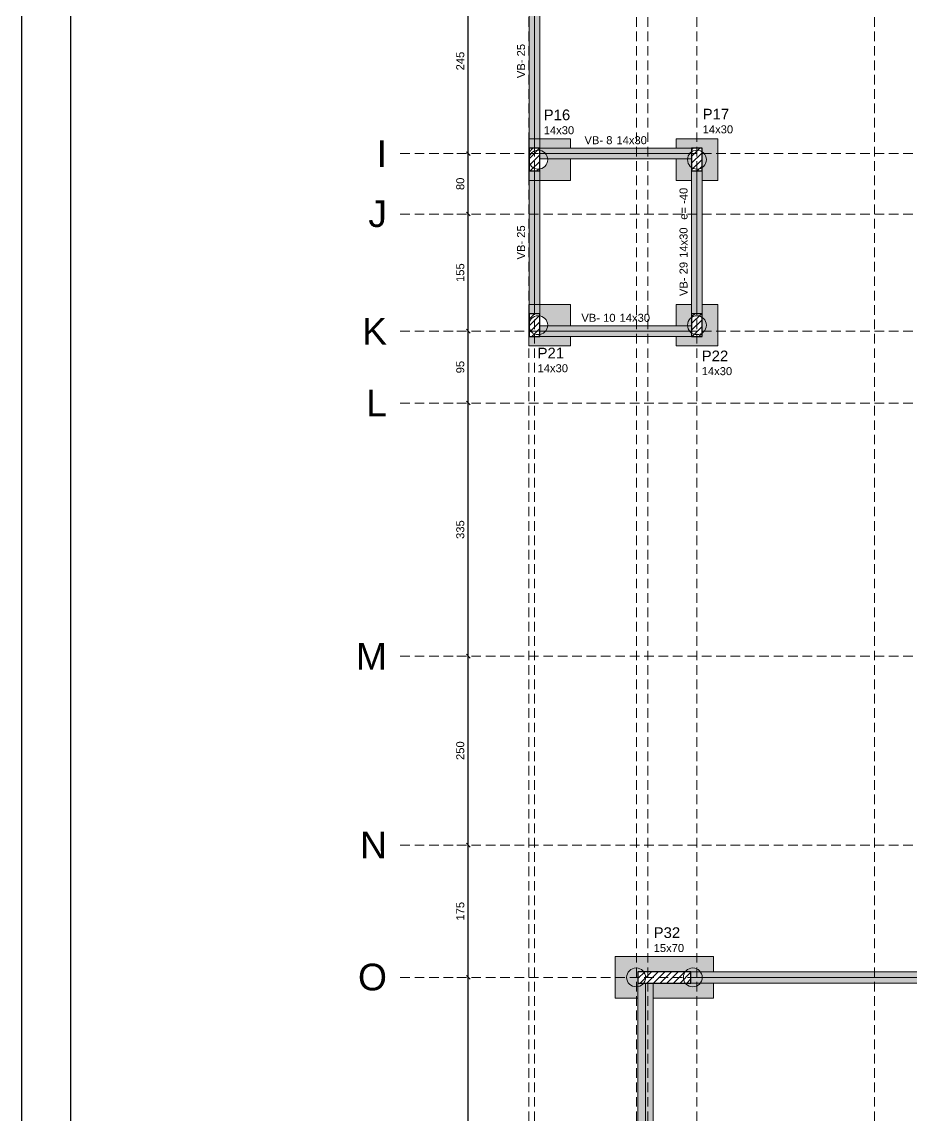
# Model space of a CAD drawing. Header units: millimetres. Extents: x -34 to 951, y -76 to 463.
# Drawn here: x 68.3 to 91.83, y -15.37 to 13.56 of the extents above; entities that cross this region are included whole.
import ezdxf

# ---------------------------------------------------------------- set-up
doc = ezdxf.new("R2010")
doc.units = ezdxf.units.MM
doc.header["$MEASUREMENT"] = 0
doc.linetypes.add('DASHED', pattern=[1.905, 1.27, -0.635])
doc.linetypes.add('NULL', pattern=[0])
for name, color, linetype, lineweight in [('FO-Eixos', 5, 'Continuous', 5), ('FO-Estacas dos blocos', 1, 'Continuous', 20), ('FO-Hachura dos blocos', 43, 'Continuous', 5), ('FO-Hachura pilar que passa', 19, 'Continuous', 5), ('FO-Hachura viga', 43, 'Continuous', 5), ('FO-Pilares', 4, 'Continuous', 30), ('FO-Seção das fundações', 9, 'Continuous', 5), ('FO-Textos das vigas', 7, 'Continuous', 5), ('FO-Textos dos pilares', 7, 'Continuous', 5), ('FO-Vigas', 1, 'Continuous', 20), ('LC-Cotas', 7, 'Continuous', 5), ('LC-Eixos', 7, 'DASHED', 5), ('LC-Textos', 7, 'Continuous', 20)]:
    doc.layers.add(name, color=color, linetype=linetype, lineweight=lineweight)
doc.styles.add('Arial', font='arial.ttf')
doc.dimstyles.new('UM_50.000000', dxfattribs={"dimtxt": 0.18, "dimasz": 0.1, "dimexe": 0.1, "dimexo": 0.2, "dimgap": 0, "dimtad": 1, "dimtih": 1, "dimtoh": 1, "dimdec": 1, "dimlfac": 50, "dimzin": 0, "dimdsep": 46, "dimtxsty": 'Standard', "dimcen": 0.09, "dimdle": 0.1, "dimadec": 1, "dimazin": 2, "dimtfac": 1, "dimtdec": 4, "dimtofl": 0, "dimtmove": 0, "dimatfit": 3, "dimfxl": 1, "dimtolj": 1, "dimarcsym": 0})
pattern_1 = [(45, (81.71223, 24.42096), (-0.08838835, 0.08838835), [])]

# ---------------------------------------------------------------- blocks, each defined once
blk = doc.blocks.new('_Oblique')
at = {"color": 0, "linetype": 'ByBlock', "lineweight": -2}
blk.add_line((-0.5, -0.5), (0.5, 0.5), dxfattribs=at)
blk = doc.blocks.new('*D199')
at = {"layer": 'Defpoints', "color": 0, "transparency": 16777216}
for p in [(80.112, -11.729), (80.112, -11.729), (80.112, -22.029)]:
    blk.add_point(p, dxfattribs=at)
at = {"layer": 'LC-Cotas', "color": 0, "lineweight": -2, "transparency": 16777216}
blk.add_line((80.112, -22.129), (80.112, -11.629), dxfattribs=at)
at = {"layer": 'LC-Cotas', "color": 0, "lineweight": -2, "transparency": 16777216, "xscale": 0.1, "yscale": 0.1, "zscale": 0.1}
for p, rotation in [((80.112, -11.729), 90), ((80.112, -22.029), 270)]:
    blk.add_blockref('_Oblique', p, dxfattribs=dict(at, rotation=rotation))
at = {"layer": 'LC-Cotas', "color": 7, "transparency": 16777216, "insert": (79.9, -16.879), "char_height": 0.2118, "attachment_point": 5, "rotation": 90, "style": 'Arial'}
blk.add_mtext('\\A1;515', dxfattribs=at)
blk = doc.blocks.new('*D200')
at = {"layer": 'Defpoints', "color": 0, "transparency": 16777216}
for p in [(80.112, -8.229), (80.112, -8.229), (80.112, -11.729)]:
    blk.add_point(p, dxfattribs=at)
at = {"layer": 'LC-Cotas', "color": 0, "lineweight": -2, "transparency": 16777216}
blk.add_line((80.112, -11.829), (80.112, -8.129), dxfattribs=at)
at = {"layer": 'LC-Cotas', "color": 0, "lineweight": -2, "transparency": 16777216, "xscale": 0.1, "yscale": 0.1, "zscale": 0.1}
for p, rotation in [((80.112, -8.229), 90), ((80.112, -11.729), 270)]:
    blk.add_blockref('_Oblique', p, dxfattribs=dict(at, rotation=rotation))
at = {"layer": 'LC-Cotas', "color": 7, "transparency": 16777216, "insert": (79.9, -9.979), "char_height": 0.2118, "attachment_point": 5, "rotation": 90, "style": 'Arial'}
blk.add_mtext('\\A1;175', dxfattribs=at)
blk = doc.blocks.new('*D201')
at = {"layer": 'Defpoints', "color": 0, "transparency": 16777216}
for p in [(80.112, -3.229), (80.112, -3.229), (80.112, -8.229)]:
    blk.add_point(p, dxfattribs=at)
at = {"layer": 'LC-Cotas', "color": 0, "lineweight": -2, "transparency": 16777216}
blk.add_line((80.112, -8.329), (80.112, -3.129), dxfattribs=at)
at = {"layer": 'LC-Cotas', "color": 0, "lineweight": -2, "transparency": 16777216, "xscale": 0.1, "yscale": 0.1, "zscale": 0.1}
for p, rotation in [((80.112, -3.229), 90), ((80.112, -8.229), 270)]:
    blk.add_blockref('_Oblique', p, dxfattribs=dict(at, rotation=rotation))
at = {"layer": 'LC-Cotas', "color": 7, "transparency": 16777216, "insert": (79.9, -5.729), "char_height": 0.2118, "attachment_point": 5, "rotation": 90, "style": 'Arial'}
blk.add_mtext('\\A1;250', dxfattribs=at)
blk = doc.blocks.new('*D202')
at = {"layer": 'Defpoints', "color": 0, "transparency": 16777216}
for p in [(80.112, 3.471), (80.112, 3.471), (80.112, -3.229)]:
    blk.add_point(p, dxfattribs=at)
at = {"layer": 'LC-Cotas', "color": 0, "lineweight": -2, "transparency": 16777216}
blk.add_line((80.112, -3.329), (80.112, 3.571), dxfattribs=at)
at = {"layer": 'LC-Cotas', "color": 0, "lineweight": -2, "transparency": 16777216, "xscale": 0.1, "yscale": 0.1, "zscale": 0.1}
for p, rotation in [((80.112, 3.471), 90), ((80.112, -3.229), 270)]:
    blk.add_blockref('_Oblique', p, dxfattribs=dict(at, rotation=rotation))
at = {"layer": 'LC-Cotas', "color": 7, "transparency": 16777216, "insert": (79.9, 0.121), "char_height": 0.2118, "attachment_point": 5, "rotation": 90, "style": 'Arial'}
blk.add_mtext('\\A1;335', dxfattribs=at)
blk = doc.blocks.new('*D203')
at = {"layer": 'Defpoints', "color": 0, "transparency": 16777216}
for p in [(80.112, 5.371), (80.112, 5.371), (80.112, 3.471)]:
    blk.add_point(p, dxfattribs=at)
at = {"layer": 'LC-Cotas', "color": 0, "lineweight": -2, "transparency": 16777216}
blk.add_line((80.112, 3.371), (80.112, 5.471), dxfattribs=at)
at = {"layer": 'LC-Cotas', "color": 0, "lineweight": -2, "transparency": 16777216, "xscale": 0.1, "yscale": 0.1, "zscale": 0.1}
for p, rotation in [((80.112, 5.371), 90), ((80.112, 3.471), 270)]:
    blk.add_blockref('_Oblique', p, dxfattribs=dict(at, rotation=rotation))
at = {"layer": 'LC-Cotas', "color": 7, "transparency": 16777216, "insert": (79.9, 4.421), "char_height": 0.2118, "attachment_point": 5, "rotation": 90, "style": 'Arial'}
blk.add_mtext('\\A1;95', dxfattribs=at)
blk = doc.blocks.new('*D204')
at = {"layer": 'Defpoints', "color": 0, "transparency": 16777216}
for p in [(80.112, 8.471), (80.112, 8.471), (80.112, 5.371)]:
    blk.add_point(p, dxfattribs=at)
at = {"layer": 'LC-Cotas', "color": 0, "lineweight": -2, "transparency": 16777216}
blk.add_line((80.112, 5.271), (80.112, 8.571), dxfattribs=at)
at = {"layer": 'LC-Cotas', "color": 0, "lineweight": -2, "transparency": 16777216, "xscale": 0.1, "yscale": 0.1, "zscale": 0.1}
for p, rotation in [((80.112, 8.471), 90), ((80.112, 5.371), 270)]:
    blk.add_blockref('_Oblique', p, dxfattribs=dict(at, rotation=rotation))
at = {"layer": 'LC-Cotas', "color": 7, "transparency": 16777216, "insert": (79.9, 6.921), "char_height": 0.2118, "attachment_point": 5, "rotation": 90, "style": 'Arial'}
blk.add_mtext('\\A1;155', dxfattribs=at)
blk = doc.blocks.new('*D205')
at = {"layer": 'Defpoints', "color": 0, "transparency": 16777216}
for p in [(80.112, 10.071), (80.112, 10.071), (80.112, 8.471)]:
    blk.add_point(p, dxfattribs=at)
at = {"layer": 'LC-Cotas', "color": 0, "lineweight": -2, "transparency": 16777216}
blk.add_line((80.112, 8.371), (80.112, 10.171), dxfattribs=at)
at = {"layer": 'LC-Cotas', "color": 0, "lineweight": -2, "transparency": 16777216, "xscale": 0.1, "yscale": 0.1, "zscale": 0.1}
for p, rotation in [((80.112, 10.071), 90), ((80.112, 8.471), 270)]:
    blk.add_blockref('_Oblique', p, dxfattribs=dict(at, rotation=rotation))
at = {"layer": 'LC-Cotas', "color": 7, "transparency": 16777216, "insert": (79.9, 9.271), "char_height": 0.2118, "attachment_point": 5, "rotation": 90, "style": 'Arial'}
blk.add_mtext('\\A1;80', dxfattribs=at)
blk = doc.blocks.new('*D206')
at = {"layer": 'Defpoints', "color": 0, "transparency": 16777216}
for p in [(80.112, 14.971), (80.112, 14.971), (80.112, 10.071)]:
    blk.add_point(p, dxfattribs=at)
at = {"layer": 'LC-Cotas', "color": 0, "lineweight": -2, "transparency": 16777216}
blk.add_line((80.112, 9.971), (80.112, 15.071), dxfattribs=at)
at = {"layer": 'LC-Cotas', "color": 0, "lineweight": -2, "transparency": 16777216, "xscale": 0.1, "yscale": 0.1, "zscale": 0.1}
for p, rotation in [((80.112, 14.971), 90), ((80.112, 10.071), 270)]:
    blk.add_blockref('_Oblique', p, dxfattribs=dict(at, rotation=rotation))
at = {"layer": 'LC-Cotas', "color": 7, "transparency": 16777216, "insert": (79.9, 12.521), "char_height": 0.2118, "attachment_point": 5, "rotation": 90, "style": 'Arial'}
blk.add_mtext('\\A1;245', dxfattribs=at)

msp = doc.modelspace()

# ---------------------------------------------------------------- hatches: boundary and pattern name
h = msp.add_hatch(color=43)
h.dxf.hatch_style = 1
h.paths.add_polyline_path([(82.8122, 10.461), (82.1222, 10.461), (82.0022, 10.461), (82.0022, 10.211), (82.8122, 10.211)])
h.paths.add_polyline_path([(82.8122, 9.931), (82.2114, 9.931, -0.0200241), (82.2122, 9.911, -0.3678942), (82.0022, 9.6642), (82.0022, 9.611), (82.0022, 9.361), (82.4022, 9.361), (82.8122, 9.361)])
h = msp.add_hatch(color=43)
h.dxf.hatch_style = 1
h.paths.add_polyline_path([(82.8122, 6.081), (82.4022, 6.081), (82.0022, 6.081), (82.0022, 5.831), (82.0022, 5.7777, -0.3678942), (82.2122, 5.531, -0.0200241), (82.2114, 5.511), (82.8122, 5.511)])
h.paths.add_polyline_path([(82.8122, 5.231), (82.0022, 5.231), (81.8622, 5.231), (81.8622, 4.981), (82.8122, 4.981)])
h.paths.add_polyline_path([(81.8622, 5.231), (81.7222, 5.231), (81.7222, 5.371), (81.7122, 5.371), (81.7122, 4.981), (81.8622, 4.981)])
at = {"layer": 'FO-Estacas dos blocos', "linetype": 'Continuous', "ltscale": 0.2}
h = msp.add_hatch(color=1, dxfattribs=at)
h.paths.add_polyline_path([(86.4037, 9.9757), (86.3787, 10.036), (86.339, 10.0877), (86.2872, 10.1275), (86.2269, 10.1524), (86.1622, 10.161), (86.0975, 10.1524), (86.0372, 10.1275), (85.9855, 10.0877), (85.9457, 10.036), (85.9208, 9.9757), (85.9122, 9.911), (85.9208, 9.8463), (85.9457, 9.786), (85.9855, 9.7342), (86.0372, 9.6945), (86.0975, 9.6695), (86.1622, 9.661), (86.2269, 9.6695), (86.2872, 9.6945), (86.339, 9.7342), (86.3787, 9.786), (86.4037, 9.8463), (86.4122, 9.911), (86.4037, 9.9757)])
h.paths.add_polyline_path([(85.9457, 10.036), (85.9208, 9.9757), (85.9149, 9.931), (86.0222, 9.931), (86.0222, 9.706), (86.0372, 9.6945), (86.0975, 9.6695), (86.1622, 9.661), (86.2269, 9.6695), (86.2872, 9.6945), (86.3022, 9.706), (86.3022, 10.116), (86.2872, 10.1275), (86.2269, 10.1524), (86.1622, 10.161), (86.0975, 10.1524), (86.0372, 10.1275), (85.9855, 10.0877), (85.9457, 10.036)], flags=0)
h = msp.add_hatch(color=1, dxfattribs=at)
h.paths.add_polyline_path([(86.4037, 5.5957), (86.3787, 5.656), (86.339, 5.7077), (86.2872, 5.7475), (86.2269, 5.7724), (86.1622, 5.781), (86.0975, 5.7724), (86.0372, 5.7475), (85.9855, 5.7077), (85.9457, 5.656), (85.9208, 5.5957), (85.9122, 5.531), (85.9208, 5.4663), (85.9457, 5.406), (85.9855, 5.3542), (86.0372, 5.3145), (86.0975, 5.2895), (86.1622, 5.281), (86.2269, 5.2895), (86.2872, 5.3145), (86.339, 5.3542), (86.3787, 5.406), (86.4037, 5.4663), (86.4122, 5.531), (86.4037, 5.5957)])
h.paths.add_polyline_path([(86.2269, 5.2895), (86.2872, 5.3145), (86.3022, 5.326), (86.3022, 5.736), (86.2872, 5.7475), (86.2269, 5.7724), (86.1622, 5.781), (86.0975, 5.7724), (86.0372, 5.7475), (86.0222, 5.736), (86.0222, 5.511), (85.9149, 5.511), (85.9208, 5.4663), (85.9457, 5.406), (85.9855, 5.3542), (86.0372, 5.3145), (86.0975, 5.2895), (86.1622, 5.281), (86.2269, 5.2895)], flags=0)
h = msp.add_hatch(color=1, dxfattribs=at)
h.paths.add_polyline_path([(84.7937, -11.6643), (84.7687, -11.604), (84.729, -11.5523), (84.6772, -11.5125), (84.6169, -11.4876), (84.5522, -11.479), (84.4875, -11.4876), (84.4272, -11.5125), (84.3755, -11.5523), (84.3357, -11.604), (84.3108, -11.6643), (84.3022, -11.729), (84.3108, -11.7937), (84.3357, -11.854), (84.3755, -11.9058), (84.4272, -11.9455), (84.4875, -11.9705), (84.5522, -11.979), (84.6169, -11.9705), (84.6772, -11.9455), (84.729, -11.9058), (84.7687, -11.854), (84.7937, -11.7937), (84.8022, -11.729), (84.7937, -11.6643)])
h.paths.add_polyline_path([(84.6169, -11.9705), (84.6772, -11.9455), (84.729, -11.9058), (84.7687, -11.854), (84.7937, -11.7937), (84.8022, -11.729), (84.7937, -11.6643), (84.7687, -11.604), (84.7496, -11.579), (84.6022, -11.579), (84.6022, -11.9725), (84.6169, -11.9705)], flags=0)
h = msp.add_hatch(color=1, dxfattribs=at)
h.paths.add_polyline_path([(86.2937, -11.6643), (86.2687, -11.604), (86.229, -11.5523), (86.1772, -11.5125), (86.1169, -11.4876), (86.0522, -11.479), (85.9875, -11.4876), (85.9272, -11.5125), (85.8755, -11.5523), (85.8357, -11.604), (85.8108, -11.6643), (85.8022, -11.729), (85.8108, -11.7937), (85.8357, -11.854), (85.8755, -11.9058), (85.9272, -11.9455), (85.9875, -11.9705), (86.0522, -11.979), (86.1169, -11.9705), (86.1772, -11.9455), (86.229, -11.9058), (86.2687, -11.854), (86.2937, -11.7937), (86.3022, -11.729), (86.2937, -11.6643)])
h.paths.add_polyline_path([(85.8357, -11.604), (85.8108, -11.6643), (85.8022, -11.729), (85.8108, -11.7937), (85.8357, -11.854), (85.8549, -11.879), (86.2496, -11.879), (86.2687, -11.854), (86.2937, -11.7937), (86.3022, -11.729), (86.2937, -11.6643), (86.2687, -11.604), (86.2496, -11.579), (85.8549, -11.579), (85.8357, -11.604)], flags=0)
at = {"layer": 'FO-Hachura dos blocos', "linetype": 'Continuous', "ltscale": 0.2}
h = msp.add_hatch(color=43, dxfattribs=at)
h.paths.add_polyline_path([(85.6122, 10.461), (85.6122, 9.361), (86.7122, 9.361), (86.7122, 10.461), (85.6122, 10.461)])
h.paths.add_polyline_path([(85.6122, 9.931), (85.9149, 9.931), (85.9122, 9.911), (85.9208, 9.8463), (85.9457, 9.786), (85.9855, 9.7342), (86.0222, 9.706), (86.0222, 9.361), (86.3022, 9.361), (86.3022, 9.706), (86.339, 9.7342), (86.3787, 9.786), (86.4037, 9.8463), (86.4122, 9.911), (86.4037, 9.9757), (86.3787, 10.036), (86.339, 10.0877), (86.3022, 10.116), (86.3022, 10.211), (85.6122, 10.211), (85.6122, 9.931)], flags=0)
h = msp.add_hatch(color=43, dxfattribs=at)
h.paths.add_polyline_path([(85.6122, 6.081), (85.6122, 4.981), (86.7122, 4.981), (86.7122, 6.081), (85.6122, 6.081)])
h.paths.add_polyline_path([(85.9855, 5.7077), (85.9457, 5.656), (85.9208, 5.5957), (85.9122, 5.531), (85.9149, 5.511), (85.6122, 5.511), (85.6122, 5.231), (86.3022, 5.231), (86.3022, 5.326), (86.339, 5.3542), (86.3787, 5.406), (86.4037, 5.4663), (86.4122, 5.531), (86.4037, 5.5957), (86.3787, 5.656), (86.339, 5.7077), (86.3022, 5.736), (86.3022, 6.081), (86.0222, 6.081), (86.0222, 5.736), (85.9855, 5.7077)], flags=0)
h = msp.add_hatch(color=43, dxfattribs=at)
h.paths.add_polyline_path([(84.0022, -11.179), (84.0022, -12.279), (86.6022, -12.279), (86.6022, -11.179), (84.0022, -11.179)])
h.paths.add_polyline_path([(85.8755, -11.9058), (85.9272, -11.9455), (85.9875, -11.9705), (86.0522, -11.979), (86.1169, -11.9705), (86.1772, -11.9455), (86.229, -11.9058), (86.2496, -11.879), (86.6022, -11.879), (86.6022, -11.579), (86.2496, -11.579), (86.229, -11.5523), (86.1772, -11.5125), (86.1169, -11.4876), (86.0522, -11.479), (85.9875, -11.4876), (85.9272, -11.5125), (85.8755, -11.5523), (85.8549, -11.579), (84.7496, -11.579), (84.729, -11.5523), (84.6772, -11.5125), (84.6169, -11.4876), (84.5522, -11.479), (84.4875, -11.4876), (84.4272, -11.5125), (84.3755, -11.5523), (84.3357, -11.604), (84.3108, -11.6643), (84.3022, -11.729), (84.3108, -11.7937), (84.3357, -11.854), (84.3755, -11.9058), (84.4272, -11.9455), (84.4875, -11.9705), (84.5522, -11.979), (84.6022, -11.9725), (84.6022, -12.279), (85.0022, -12.279), (85.0022, -11.879), (85.8549, -11.879), (85.8755, -11.9058)], flags=0)
at = {"layer": 'FO-Hachura pilar que passa', "linetype": 'Continuous', "ltscale": 0.2}
h = msp.add_hatch(dxfattribs=at)
h.set_pattern_fill('ANSI31', color=19, style=0)
h.set_pattern_definition(pattern_1)
h.paths.add_polyline_path([(81.7222, 9.611), (81.8622, 9.611), (82.0022, 9.611), (82.0022, 9.911), (82.0022, 10.211), (81.8622, 10.211), (81.7222, 10.211), (81.7222, 9.911)])
h = msp.add_hatch(dxfattribs=at)
h.set_pattern_fill('ANSI31', color=19, style=0)
h.set_pattern_definition(pattern_1)
h.paths.add_polyline_path([(86.0222, 9.611), (86.1622, 9.611), (86.3022, 9.611), (86.3022, 9.911), (86.3022, 10.211), (86.1622, 10.211), (86.0222, 10.211), (86.0222, 9.911)])
h = msp.add_hatch(dxfattribs=at)
h.set_pattern_fill('ANSI31', color=19, style=0)
h.set_pattern_definition(pattern_1)
h.paths.add_polyline_path([(81.7222, 5.231), (81.8622, 5.231), (82.0022, 5.231), (82.0022, 5.531), (82.0022, 5.831), (81.8622, 5.831), (81.7222, 5.831), (81.7222, 5.531)])
h = msp.add_hatch(dxfattribs=at)
h.set_pattern_fill('ANSI31', color=19, style=0)
h.set_pattern_definition(pattern_1)
h.paths.add_polyline_path([(86.0222, 5.231), (86.1622, 5.231), (86.3022, 5.231), (86.3022, 5.531), (86.3022, 5.831), (86.1622, 5.831), (86.0222, 5.831), (86.0222, 5.531)])
h = msp.add_hatch(dxfattribs=at)
h.set_pattern_fill('ANSI31', color=19, style=0)
h.set_pattern_definition(pattern_1)
h.paths.add_polyline_path([(84.6022, -11.579), (84.6022, -11.729), (84.6022, -11.879), (85.3022, -11.879), (86.0022, -11.879), (86.0022, -11.729), (86.0022, -11.579), (85.3022, -11.579)])
at = {"layer": 'FO-Hachura viga', "linetype": 'Continuous', "ltscale": 0.2}
for points in [[(82.0022, 14.831), (82.0022, 14.831), (81.7222, 14.831), (81.7222, 10.211), (82.0022, 10.211), (82.0022, 14.831)], [(86.0222, 10.211), (86.0222, 10.211), (82.0022, 10.211), (82.0022, 9.931), (86.0222, 9.931), (86.0222, 10.211)], [(82.0022, 9.611), (82.0022, 9.611), (81.7222, 9.611), (81.7222, 5.831), (82.0022, 5.831), (82.0022, 9.611)], [(86.3022, 9.611), (86.3022, 9.611), (86.0222, 9.611), (86.0222, 5.831), (86.3022, 5.831), (86.3022, 9.611)], [(86.0222, 5.511), (86.0222, 5.511), (82.0022, 5.511), (82.0022, 5.231), (86.0222, 5.231), (86.0222, 5.511)], [(100.4222, -11.579), (100.4222, -11.579), (86.0022, -11.579), (86.0022, -11.879), (100.4222, -11.879), (100.4222, -11.579)], [(85.0022, -11.879), (85.0022, -11.879), (84.6022, -11.879), (84.6022, -21.879), (85.0022, -21.879), (85.0022, -11.879)]]:
    msp.add_hatch(color=43, dxfattribs=at).paths.add_polyline_path(points)

# ---------------------------------------------------------------- linework, layer by layer
at = {"color": 7}
for p, q in [((68.2973, -76.3225), (68.2973, 42.5775)), ((69.5973, -74.0225), (69.5973, 40.2775))]:
    msp.add_line(p, q, dxfattribs=at)
at = {"layer": 'FO-Eixos'}
for p, q in [((81.8622, 10.211), (81.8622, 14.831)), ((82.0022, 10.071), (86.0222, 10.071)), ((81.8622, 5.831), (81.8622, 9.611)), ((86.1622, 5.831), (86.1622, 9.611)), ((82.0022, 5.371), (86.0222, 5.371)), ((86.0022, -11.729), (100.4222, -11.729)), ((84.8022, -21.879), (84.8022, -11.879))]:
    msp.add_line(p, q, dxfattribs=at)
at = {"layer": 'FO-Estacas dos blocos'}
for centre in [(81.9622, 9.911), (86.1622, 9.911), (81.9622, 5.531), (86.1622, 5.531), (84.5522, -11.729), (86.0522, -11.729)]:
    msp.add_circle(centre, 0.25, dxfattribs=at)
at = {"layer": 'FO-Pilares'}
for points in [[(81.7222, 9.611), (81.8622, 9.611), (82.0022, 9.611), (82.0022, 9.911), (82.0022, 10.211), (81.8622, 10.211), (81.7222, 10.211), (81.7222, 9.911), (81.7222, 9.611)], [(86.0222, 9.611), (86.1622, 9.611), (86.3022, 9.611), (86.3022, 9.911), (86.3022, 10.211), (86.1622, 10.211), (86.0222, 10.211), (86.0222, 9.911), (86.0222, 9.611)], [(81.7222, 5.231), (81.8622, 5.231), (82.0022, 5.231), (82.0022, 5.531), (82.0022, 5.831), (81.8622, 5.831), (81.7222, 5.831), (81.7222, 5.531), (81.7222, 5.231)], [(86.0222, 5.231), (86.1622, 5.231), (86.3022, 5.231), (86.3022, 5.531), (86.3022, 5.831), (86.1622, 5.831), (86.0222, 5.831), (86.0222, 5.531), (86.0222, 5.231)], [(84.6022, -11.579), (84.6022, -11.729), (84.6022, -11.879), (85.3022, -11.879), (86.0022, -11.879), (86.0022, -11.729), (86.0022, -11.579), (85.3022, -11.579), (84.6022, -11.579)]]:
    msp.add_lwpolyline(points, close=True, dxfattribs=at)
at = {"layer": 'FO-Seção das fundações'}
for points in [[(81.7122, 10.461), (81.7122, 9.361)], [(81.7122, 10.461), (82.1222, 10.461)], [(82.1222, 10.461), (82.8122, 10.461)], [(82.8122, 10.211), (82.8122, 10.461)], [(85.6122, 10.461), (85.6122, 10.211)], [(85.6122, 10.461), (86.7122, 10.461)], [(86.7122, 9.361), (86.7122, 10.461)], [(82.8122, 9.361), (82.8122, 9.931)], [(85.6122, 9.931), (85.6122, 9.361)], [(82.4022, 9.361), (81.7122, 9.361)], [(82.8122, 9.361), (82.4022, 9.361)], [(86.0222, 9.361), (85.6122, 9.361)], [(86.7122, 9.361), (86.3022, 9.361)], [(81.7122, 6.081), (81.7122, 4.981)], [(81.7122, 6.081), (82.4022, 6.081)], [(82.4022, 6.081), (82.8122, 6.081)], [(82.8122, 5.511), (82.8122, 6.081)], [(85.6122, 6.081), (85.6122, 5.511)], [(85.6122, 6.081), (86.0222, 6.081)], [(86.3022, 6.081), (86.7122, 6.081)], [(86.7122, 4.981), (86.7122, 6.081)], [(82.8122, 4.981), (82.8122, 5.231)], [(85.6122, 5.231), (85.6122, 4.981)], [(82.8122, 4.981), (81.7122, 4.981)], [(86.7122, 4.981), (85.6122, 4.981)], [(84.0022, -11.179), (86.6022, -11.179)], [(84.0022, -11.179), (84.0022, -12.279)], [(86.6022, -11.579), (86.6022, -11.179)], [(86.6022, -12.279), (86.6022, -11.879)], [(84.6022, -12.279), (84.0022, -12.279)], [(86.6022, -12.279), (85.0022, -12.279)]]:
    msp.add_lwpolyline(points, dxfattribs=at)
at = {"layer": 'FO-Vigas'}
for p, q in [((81.7222, 10.211), (81.7222, 14.831)), ((82.0022, 10.211), (82.0022, 14.831)), ((82.0022, 10.211), (86.0222, 10.211)), ((82.0022, 9.931), (86.0222, 9.931)), ((81.7222, 5.831), (81.7222, 9.611)), ((82.0022, 5.831), (82.0022, 9.611)), ((86.0222, 5.831), (86.0222, 9.611)), ((86.3022, 5.831), (86.3022, 9.611)), ((82.0022, 5.511), (86.0222, 5.511)), ((82.0022, 5.231), (86.0222, 5.231)), ((86.0022, -11.579), (100.4222, -11.579)), ((84.6022, -21.879), (84.6022, -11.879)), ((85.0022, -21.879), (85.0022, -11.879)), ((86.0022, -11.879), (100.4222, -11.879))]:
    msp.add_line(p, q, dxfattribs=at)
at = {"layer": 'LC-Eixos', "ltscale": 0.2}
for p, q in [((81.7122, 26.6346), (81.7122, -65.079)), ((81.8622, 26.6346), (81.8622, -65.079)), ((84.5622, 26.6346), (84.5622, -65.079)), ((84.8622, 26.6346), (84.8622, -65.079)), ((86.1622, 26.6346), (86.1622, -65.079)), ((90.8622, 26.6346), (90.8622, -65.079)), ((78.3122, 10.071), (79.8122, 10.071)), ((79.8122, 10.071), (114.246, 10.071)), ((78.3122, 8.471), (79.8122, 8.471)), ((79.8122, 8.471), (114.246, 8.471)), ((78.3122, 5.371), (79.8122, 5.371)), ((79.8122, 5.371), (114.246, 5.371)), ((78.3122, 3.471), (79.8122, 3.471)), ((79.8122, 3.471), (114.246, 3.471)), ((78.3122, -3.229), (79.8122, -3.229)), ((79.8122, -3.229), (114.246, -3.229)), ((78.3122, -8.229), (79.8122, -8.229)), ((79.8122, -8.229), (114.246, -8.229)), ((78.3122, -11.729), (79.8122, -11.729)), ((79.8122, -11.729), (114.246, -11.729))]:
    msp.add_line(p, q, dxfattribs=at)

# ---------------------------------------------------------------- texts
at = {"layer": 'FO-Textos das vigas', "linetype": 'NULL', "ltscale": 0.2, "char_height": 0.2118, "rotation": 90.00021, "line_spacing_factor": 0.798, "style": 'Arial'}
for s, insert, width, attachment_point in [('VB- 25', (81.6163, 12.521), 1.809017, 8), ('e= -40', (85.9163, 8.3208), 1.612069, 7), ('VB- 25', (81.6163, 7.721), 1.809017, 8), ('14x30', (85.9163, 7.3112), 1.612069, 7), ('VB- 29', (85.9163, 7.2052), 1.809017, 9)]:
    msp.add_mtext(s, dxfattribs=dict(at, insert=insert, width=width, attachment_point=attachment_point))
at = {"layer": 'FO-Textos das vigas', "linetype": 'NULL', "ltscale": 0.2, "char_height": 0.2118, "line_spacing_factor": 0.798, "style": 'Arial'}
for s, insert, width, attachment_point in [('VB- 8', (83.9262, 10.3169), 1.480017, 9), ('14x30', (84.0322, 10.3169), 1.612069, 7), ('VB- 10', (84.0082, 5.6169), 1.809017, 9), ('14x30', (84.1142, 5.6169), 1.612069, 7)]:
    msp.add_mtext(s, dxfattribs=dict(at, insert=insert, width=width, attachment_point=attachment_point))
at = {"layer": 'FO-Textos dos pilares', "linetype": 'NULL', "ltscale": 0.2, "attachment_point": 7, "line_spacing_factor": 0.798, "style": 'Arial'}
for s, insert, char_height, width in [('P16', (82.1074, 10.951), 0.2824, 1.403821), ('P17', (86.3135, 10.9748), 0.2824, 1.403821), ('14x30', (82.1074, 10.5807), 0.2118, 1.612069), ('14x30', (86.3135, 10.6045), 0.2118, 1.612069), ('P21', (81.944, 4.6523), 0.2824, 1.403821), ('P22', (86.2884, 4.5758), 0.2824, 1.403821), ('14x30', (81.944, 4.282), 0.2118, 1.612069), ('14x30', (86.2884, 4.2055), 0.2118, 1.612069), ('P32', (85.0166, -10.6898), 0.2824, 1.403821), ('15x70', (85.0166, -11.0601), 0.2118, 1.612069)]:
    msp.add_mtext(s, dxfattribs=dict(at, insert=insert, char_height=char_height, width=width))
at = {"layer": 'LC-Textos', "linetype": 'NULL', "ltscale": 0.2, "char_height": 0.706, "attachment_point": 9, "line_spacing_factor": 0.798, "style": 'Arial'}
for s, insert, width in [('I', (77.9592, 9.7179), 0.547796), ('J', (77.9592, 8.1179), 0.986893), ('K', (77.9592, 5.0179), 1.316216), ('L', (77.9592, 3.1179), 1.096668), ('M', (77.9592, -3.5821), 1.643387), ('N', (77.9592, -8.5821), 1.424915), ('O', (77.9592, -12.0821), 1.534689)]:
    msp.add_mtext(s, dxfattribs=dict(at, insert=insert, width=width))

# ---------------------------------------------------------------- dimensions: what is measured, and where the dimension line sits
at = {"layer": 'LC-Cotas'}
for base, p1, p2, picture, middle in [((80.1122, 14.971), (80.1122, 10.071), (80.1122, 14.971), '*D206', (79.9004, 12.521)), ((80.1122, 10.071), (80.1122, 8.471), (80.1122, 10.071), '*D205', (79.9004, 9.271)), ((80.1122, 8.471), (80.1122, 5.371), (80.1122, 8.471), '*D204', (79.9004, 6.921)), ((80.1122, 5.371), (80.1122, 3.471), (80.1122, 5.371), '*D203', (79.9004, 4.421)), ((80.1122, 3.471), (80.1122, -3.229), (80.1122, 3.471), '*D202', (79.9004, 0.121)), ((80.1122, -3.229), (80.1122, -8.229), (80.1122, -3.229), '*D201', (79.9004, -5.729)), ((80.1122, -8.229), (80.1122, -11.729), (80.1122, -8.229), '*D200', (79.9004, -9.979)), ((80.1122, -11.729), (80.1122, -22.029), (80.1122, -11.729), '*D199', (79.9004, -16.879))]:
    dim = msp.add_linear_dim(base=base, p1=p1, p2=p2, angle=90, dimstyle='UM_50.000000', override={"dimtxt": 0.2118, "dimasz": 0.1, "dimexe": 0.1, "dimexo": 0.2, "dimtad": 1, "dimtih": 0, "dimtoh": 0, "dimdec": 1, "dimlfac": 50, "dimzin": 8, "dimtxsty": 'Arial', "dimblk": 'Oblique', "dimblk1": 'Oblique', "dimblk2": 'Oblique', "dimsah": 1, "dimdle": 0.1, "dimse1": 1, "dimse2": 1, "dimclrt": 7, "dimadec": 1, "dimazin": 3, "dimtmove": 2, "dimldrblk": 'Oblique'}, dxfattribs=at)
    dim.commit()
    dim.dimension.update_dxf_attribs({"geometry": picture, "text_midpoint": middle, "dimtype": 160, "text_rotation": 90})

doc.saveas('drawing.dxf')
